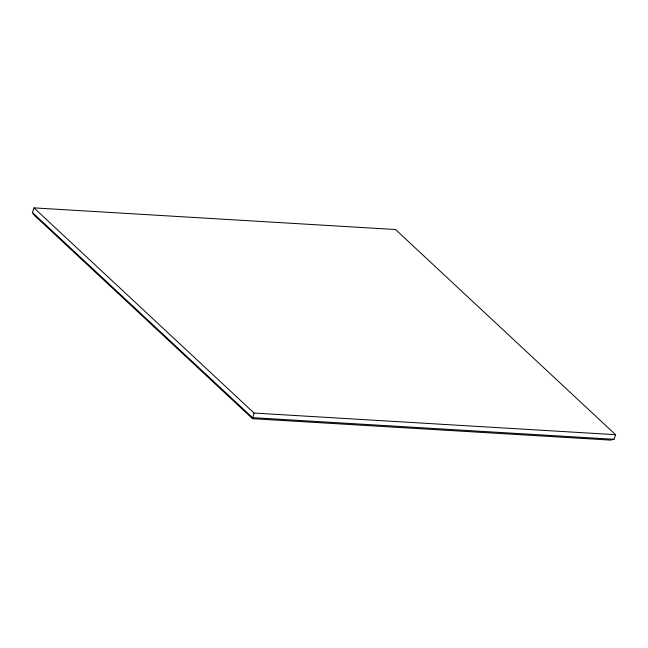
<?xml version="1.0" encoding="UTF-8"?>
<svg xmlns="http://www.w3.org/2000/svg" width="648" height="648" viewBox="0 0 648 648"><rect width="100%" height="100%" fill="white"/><g stroke="black" fill="none" stroke-linecap="round" stroke-linejoin="round"><path stroke-width="0.97" d="M32.4 212.479L33.971 207.895L395.515 229.522L615.6 434.687L614.029 439.279L610.448 440.105L252.526 418.697L34.636 215.582L32.4 212.479L252.485 417.644L614.029 439.279M33.971 207.895L254.056 413.051L252.526 418.697M254.056 413.051L615.6 434.687"/></g></svg>
